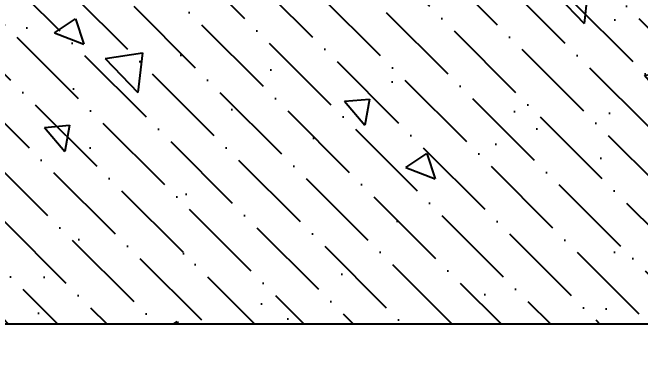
# Model space of a CAD drawing. Header units: millimetres. Extents: x 51249 to 2766742, y -599687 to -1280.
# Drawn here: x 67446.4 to 67675.2, y -128417.9 to -128290.6 of the extents above; entities that cross this region are included whole.
import ezdxf

# ---------------------------------------------------------------- set-up
doc = ezdxf.new("R2010")
doc.units = ezdxf.units.MM
doc.header["$LTSCALE"] = 10
doc.header["$PDMODE"] = 3
for name, color, linetype in [('D-Detail(节点图层)', 134, 'Continuous'), ('D-节点填充', 250, 'Continuous'), ('E-楼板、墙体', 6, 'Continuous')]:
    doc.layers.add(name, color=color, linetype=linetype)
doc.styles.add('DIM', font='SimSun.ttf', dxfattribs={"width": 0.7})
doc.dimstyles.new('25', dxfattribs={"dimscale": 25, "dimtxt": 2, "dimasz": 1, "dimexe": 1, "dimexo": 1, "dimgap": 0.5, "dimtad": 1, "dimdec": 0, "dimzin": 0, "dimdsep": 46, "dimtxsty": 'DIM', "dimblk": 'ARCHTICK', "dimcen": 0, "dimclrd": 5, "dimclre": 5, "dimclrt": 35, "dimadec": 0, "dimazin": 0, "dimtfac": 0.5, "dimtdec": 0, "dimtix": 1, "dimtmove": 2, "dimatfit": 2, "dimldrblk": 'A', "dimfxl": 0, "dimtolj": 1, "dimtzin": 0, "dimlwd": -1, "dimlwe": -1, "dimarcsym": 0})

# ---------------------------------------------------------------- blocks, each defined once
blk = doc.blocks.new('_ArchTick')
at = {"color": 0, "linetype": 'ByBlock', "const_width": 0.15}
blk.add_lwpolyline([(-0.5, -0.5), (0.5, 0.5)], dxfattribs=at)
blk = doc.blocks.new('*D1063')
at = {"layer": 'D-Detail(节点图层)', "color": 5, "ltscale": 0.15}
for p, q in [((2766616.974142889, -121582.0585810632), (2766741.974142889, -121582.0585810632)), ((2766716.974142889, -121582.0585810632), (2766716.974142889, -599673.1338235259)), ((2766698.328192886, -599673.1338235259), (2766741.974142889, -599673.1338235259))]:
    blk.add_line(p, q, dxfattribs=at)
at = {"layer": 'Defpoints', "color": 0, "ltscale": 0.15}
for p in [(55453.76478300948, -121582.0585810625), (2766673.328192886, -599673.1338235259), (2766716.974142889, -599673.1338235259)]:
    blk.add_point(p, dxfattribs=at)
at = {"layer": 'D-Detail(节点图层)', "color": 5, "ltscale": 0.15, "xscale": 25, "yscale": 25, "zscale": 25}
for p, rotation in [((2766716.974142889, -121582.0585810632), 90), ((2766716.974142889, -599673.1338235259), 270)]:
    blk.add_blockref('_ArchTick', p, dxfattribs=dict(at, rotation=rotation))
at = {"layer": 'D-Detail(节点图层)', "color": 35, "ltscale": 0.15, "insert": (2766679.474142889, -360627.5962022941), "char_height": 50, "attachment_point": 5, "rotation": 90, "style": 'DIM'}
blk.add_mtext('\\A1;478091', dxfattribs=at)
blk = doc.blocks.new('A')
for p, q in [((-1.435067392276324, 1.147654099946521), (-1.089590771724033, 1.437450103912852)), ((-1.089590771724033, 1.437450103912852), (0, 0)), ((-1.435067392276324, 1.147654099946521), (-0.3688396396728422, 0)), ((-0.3688396396728422, 3.637978807091713e-12), (-2.127066897330224, 0)), ((-1.435067392276324, -1.147654099946521), (-0.3688396396728422, 0)), ((-1.089590771724033, -1.437450103912852), (0, 0)), ((-1.435067392276324, -1.147654099946521), (-1.089590771724033, -1.437450103912852))]:
    blk.add_line(p, q)
for points in [[(-1.435067392276324, 1.147654099946521), (-1.089590771724033, 1.437450103912852), (-0.3688396396728422, 0), (0, 0)], [(-1.435067392276324, -1.147654099946521), (-1.089590771724033, -1.437450103912852), (-0.3688396396728422, 0), (0, 0)]]:
    blk.add_solid(points)

msp = doc.modelspace()

# ---------------------------------------------------------------- hatches: boundary and pattern name
at = {"layer": 'D-节点填充'}
h = msp.add_hatch(dxfattribs=at)
h.set_pattern_fill('ANSI36', color=256, scale=8, style=0)
h.set_pattern_definition([(315, (-248982.6699550418, -250518.5660120331), (6.735192090801869, -24.69570433294017), [31.75, -6.35, 0, -6.35])])
h.paths.add_polyline_path([(67849.94247316383, -128284.3190551873), (67849.94247316383, -128404.319055188), (67308.91486683788, -128404.3190551873), (67308.91486683357, -128284.3190551873)])
h = msp.add_hatch(dxfattribs=at)
h.set_pattern_fill('AR-CONC', color=256, scale=0.6, style=0)
h.set_pattern_definition([(310, (67500.28759869351, -128103.3138917828), (109.3108013976024, 9.563451323341852), [11.43, -125.73]), (5.000000000000024, (67500.28759869351, -128103.3138917828), (-21.14569558540019, -114.633985729308), [9.144, -100.584]), (259.549, (67509.39679869352, -128102.5169417828), (88.16550099957554, -105.0700126921751), [9.714, -106.854]), (313.8158, (67500.28759869351, -128133.7938917828), (162.6474245352779, 25.22539675963629), [17.145, -188.595]), (263.3644, (67513.84153869352, -128131.6917917828), (142.4425406797423, -148.4553335340295), [14.57099999999995, -160.2809999999992]), (8.81599999999998, (67500.28759869351, -128133.7938917828), (142.4427634883604, -148.4550707163586), [13.716, -150.876]), (339.0000000000001, (67515.52759869356, -128126.1738917828), (90.96892790122996, 61.3593111100575), [11.43, -125.73]), (33.99999999999997, (67515.52759869356, -128126.1738917828), (37.08121700858824, -110.5127796733916), [9.143999999999995, -100.5839999999999]), (288.5486, (67523.10829869349, -128121.0606317828), (128.0498944620747, -49.15371462963447), [9.713999999999972, -106.8539999999998]), (322.5, (67500.28759869351, -128103.3138917828), (1.85316195035509, -50.73302332389186), [0, -99.3648, 0, -102.108, 0, -100.965]), (352.5, (67500.28759869351, -128103.3138917828), (40.09179750618345, -60.10834489087171), [0, -58.21679999999999, 0, -97.0788, 0, -38.481]), (32.50000000000002, (67466.30239869351, -128103.3138917828), (81.35435710012284, 3.437246395604074), [0, -38.09999999999997, 0, -118.8719999999999, 0, -157.7339999999999]), (42.50000000000001, (67451.06239869352, -128103.3138917828), (88.87750883161083, -15.25589461999981), [0, -49.52999999999999, 0, -78.9432, 0, -112.014])])
h.paths.add_polyline_path([(67853.57718578167, -128284.3190551873), (67853.57718578167, -128404.3190551873), (67308.91486686375, -128404.3190551873), (67308.91486686375, -128284.3190551873)])

# ---------------------------------------------------------------- linework, layer by layer
at = {"layer": 'E-楼板、墙体'}
msp.add_line((67849.94247316383, -128404.3190551873), (67308.91486686375, -128404.3190551873), dxfattribs=at)

# ---------------------------------------------------------------- dimensions: what is measured, and where the dimension line sits
at = {"layer": 'D-Detail(节点图层)', "color": 251, "ltscale": 0.15}
dim = msp.add_linear_dim(base=(2766716.974142889, -599673.1338235259), p1=(55453.76478300948, -121582.0585810625), p2=(2766673.328192886, -599673.1338235259), angle=90, dimstyle='25', dxfattribs=at)
dim.commit()
dim.dimension.update_dxf_attribs({"geometry": '*D1063', "text_midpoint": (2766679.474142889, -360627.5962022941)})

doc.saveas('drawing.dxf')
